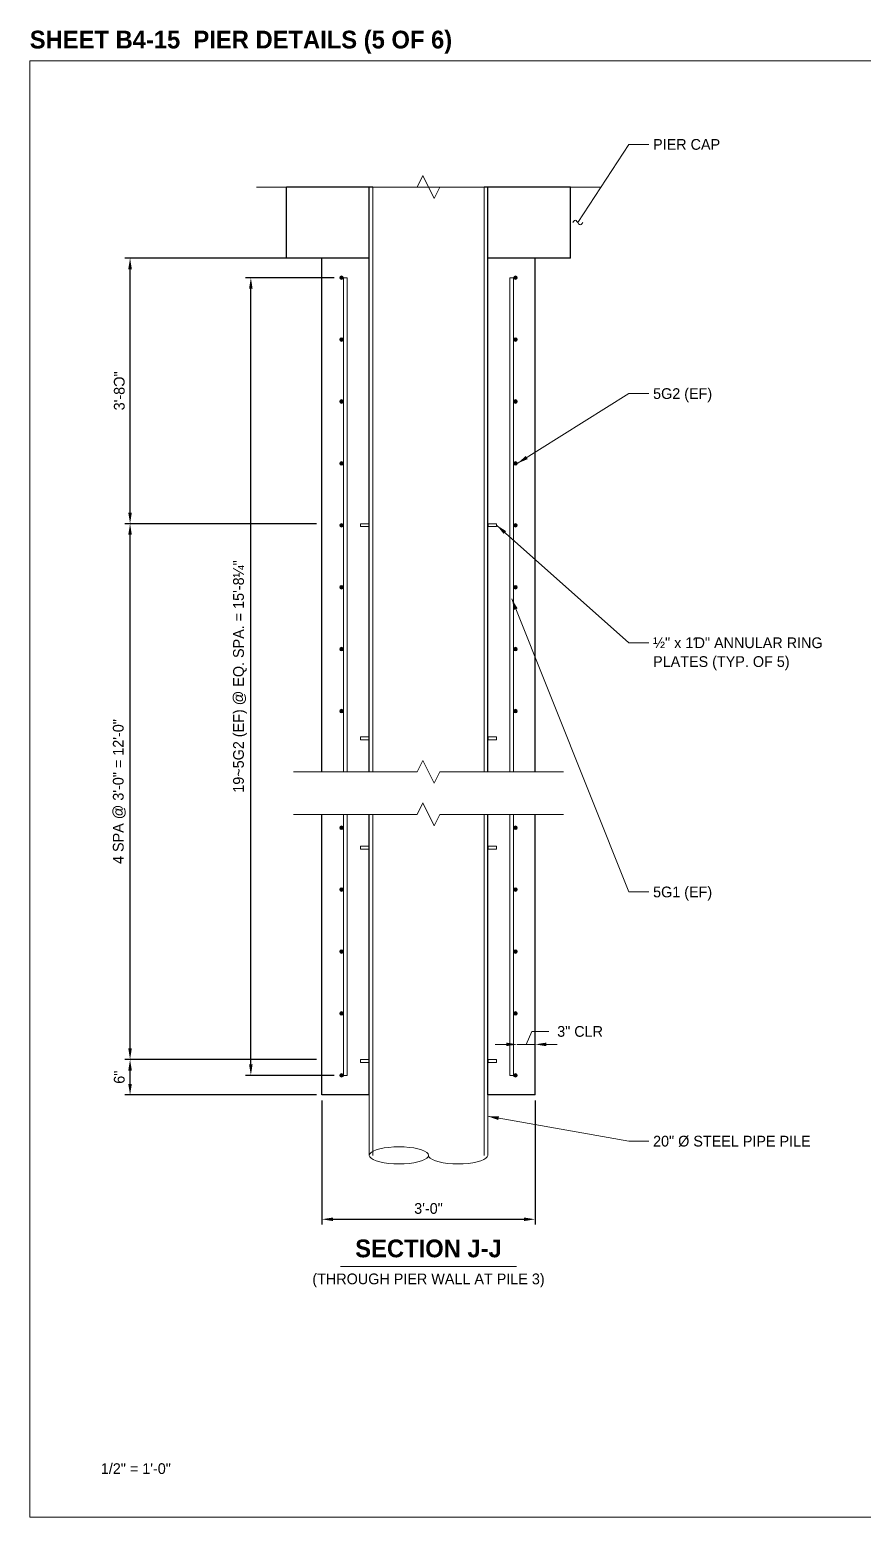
# Model space of a CAD drawing. Extents: x -1 to 861, y -26 to 2.
# Drawn here: x 539 to 550.73, y -19.5 to 1.44 of the extents above; entities that cross this region are included whole.
import ezdxf
from ezdxf.enums import TextEntityAlignment as Align

# ---------------------------------------------------------------- set-up
doc = ezdxf.new("R2010")
doc.units = 21
doc.header["$MEASUREMENT"] = 0
for name, color, linetype, lineweight in [('Border', 7, 'Continuous', 15), ('Dimension', 7, 'Continuous', 9), ('Leader', 7, 'Continuous', 9), ('PileSteel', 30, 'Continuous', 15), ('Rebar', 2, 'Continuous', 15), ('SubStrConc', 3, 'Continuous', 30), ('Symbols', 7, 'Continuous', 15), ('TextStructures', 7, 'Continuous', 9)]:
    doc.layers.add(name, color=color, linetype=linetype, lineweight=lineweight)
doc.styles.add('FDOT Bold (Large)', font='FDOTBold.ttf')
doc.styles.add('FDOT Structures', font='FDOT.ttf')
doc.styles.add('FDOT Structures Annotation', font='FDOT.ttf')
doc.dimstyles.new('FDOT Structures Note-Arrow 1-2', dxfattribs={"dimtxt": 0.1512, "dimasz": 0.1562, "dimexe": 0.0756, "dimexo": 0.0756, "dimgap": 0.0756, "dimtad": 1, "dimdec": 3, "dimlfac": 12, "dimzin": 15, "dimlunit": 4, "dimtxsty": 'FDOT Structures Annotation', "dimcen": 2.5, "dimclrd": 256, "dimclre": 256, "dimclrt": 256, "dimazin": 3, "dimtfac": 0.7, "dimtmove": 0, "dimatfit": 1, "dimtfill": 1, "dimfrac": 1, "dimlwd": -1, "dimlwe": -1})

# ---------------------------------------------------------------- blocks, each defined once
blk = doc.blocks.new('_CLOSEDFILLED')
at = {"layer": 'Dimension'}
blk.add_solid([(-1, 0.16), (0, 0), (-1, -0.16)], dxfattribs=at)
blk = doc.blocks.new('*D303')
at = {"layer": 'Dimension'}
for p, q in [((545.705, -12.844), (545.549, -12.844)), ((545.862, -12.844), (546.112, -12.844)), ((546.268, -12.844), (546.424, -12.844))]:
    blk.add_line(p, q, dxfattribs=at)
at = {"layer": 'Dimension', "xscale": 0.1562, "yscale": 0.1562}
blk.add_blockref('_CLOSEDFILLED', (545.862, -12.844), dxfattribs=at)
at = {"layer": 'Dimension', "xscale": 0.1562, "yscale": 0.1562, "rotation": 180}
blk.add_blockref('_CLOSEDFILLED', (546.112, -12.844), dxfattribs=at)

msp = doc.modelspace()

# ---------------------------------------------------------------- hatches: boundary and pattern name
at = {"layer": 'Rebar'}
h = msp.add_hatch(color=256, dxfattribs=at)
h.dxf.hatch_style = 1
edge = h.paths.add_edge_path()
edge.add_arc((543.387961, -2.051642), 0.026042, 0, 360)
h = msp.add_hatch(color=256, dxfattribs=at)
h.dxf.hatch_style = 1
edge = h.paths.add_edge_path()
edge.add_arc((545.835878, -2.051642), 0.026042, 0, 360)
h = msp.add_hatch(color=256, dxfattribs=at)
h.dxf.hatch_style = 1
edge = h.paths.add_edge_path()
edge.add_arc((543.387961, -2.923112), 0.026042, 0, 360)
h = msp.add_hatch(color=256, dxfattribs=at)
h.dxf.hatch_style = 1
edge = h.paths.add_edge_path()
edge.add_arc((545.835878, -2.923112), 0.026042, 0, 360)
h = msp.add_hatch(color=256, dxfattribs=at)
h.dxf.hatch_style = 1
edge = h.paths.add_edge_path()
edge.add_arc((543.387961, -3.794581), 0.026042, 0, 360)
h = msp.add_hatch(color=256, dxfattribs=at)
h.dxf.hatch_style = 1
edge = h.paths.add_edge_path()
edge.add_arc((545.835878, -3.794581), 0.026042, 0, 360)
h = msp.add_hatch(color=256, dxfattribs=at)
h.dxf.hatch_style = 1
edge = h.paths.add_edge_path()
edge.add_arc((543.387961, -4.666051), 0.026042, 0, 360)
h = msp.add_hatch(color=256, dxfattribs=at)
h.dxf.hatch_style = 1
edge = h.paths.add_edge_path()
edge.add_arc((545.835878, -4.666051), 0.026042, 0, 360)
h = msp.add_hatch(color=256, dxfattribs=at)
h.dxf.hatch_style = 1
edge = h.paths.add_edge_path()
edge.add_arc((543.387961, -5.537521), 0.026042, 0, 360)
h = msp.add_hatch(color=256, dxfattribs=at)
h.dxf.hatch_style = 1
edge = h.paths.add_edge_path()
edge.add_arc((545.835878, -5.537521), 0.026042, 0, 360)
h = msp.add_hatch(color=256, dxfattribs=at)
h.dxf.hatch_style = 1
edge = h.paths.add_edge_path()
edge.add_arc((543.387961, -6.408991), 0.026042, 0, 360)
h = msp.add_hatch(color=256, dxfattribs=at)
h.dxf.hatch_style = 1
edge = h.paths.add_edge_path()
edge.add_arc((545.835878, -6.408991), 0.026042, 0, 360)
h = msp.add_hatch(color=256, dxfattribs=at)
h.dxf.hatch_style = 1
edge = h.paths.add_edge_path()
edge.add_arc((543.387961, -7.280461), 0.026042, 0, 360)
h = msp.add_hatch(color=256, dxfattribs=at)
h.dxf.hatch_style = 1
edge = h.paths.add_edge_path()
edge.add_arc((545.835878, -7.280461), 0.026042, 0, 360)
h = msp.add_hatch(color=256, dxfattribs=at)
h.dxf.hatch_style = 1
edge = h.paths.add_edge_path()
edge.add_arc((543.387961, -8.15193), 0.026042, 0, 360)
h = msp.add_hatch(color=256, dxfattribs=at)
h.dxf.hatch_style = 1
edge = h.paths.add_edge_path()
edge.add_arc((545.835878, -8.15193), 0.026042, 0, 360)
h = msp.add_hatch(color=256, dxfattribs=at)
h.dxf.hatch_style = 1
edge = h.paths.add_edge_path()
edge.add_arc((543.387961, -9.793886), 0.026042, 0, 360)
h = msp.add_hatch(color=256, dxfattribs=at)
h.dxf.hatch_style = 1
edge = h.paths.add_edge_path()
edge.add_arc((545.835878, -9.793886), 0.026042, 0, 360)
h = msp.add_hatch(color=256, dxfattribs=at)
h.dxf.hatch_style = 1
edge = h.paths.add_edge_path()
edge.add_arc((543.387961, -10.665356), 0.026042, 0, 360)
h = msp.add_hatch(color=256, dxfattribs=at)
h.dxf.hatch_style = 1
edge = h.paths.add_edge_path()
edge.add_arc((545.835878, -10.665356), 0.026042, 0, 360)
h = msp.add_hatch(color=256, dxfattribs=at)
h.dxf.hatch_style = 1
edge = h.paths.add_edge_path()
edge.add_arc((543.387961, -11.536826), 0.026042, 0, 360)
h = msp.add_hatch(color=256, dxfattribs=at)
h.dxf.hatch_style = 1
edge = h.paths.add_edge_path()
edge.add_arc((545.835878, -11.536826), 0.026042, 0, 360)
h = msp.add_hatch(color=256, dxfattribs=at)
h.dxf.hatch_style = 1
edge = h.paths.add_edge_path()
edge.add_arc((543.387961, -12.408296), 0.026042, 0, 360)
h = msp.add_hatch(color=256, dxfattribs=at)
h.dxf.hatch_style = 1
edge = h.paths.add_edge_path()
edge.add_arc((545.835878, -12.408296), 0.026042, 0, 360)
h = msp.add_hatch(color=256, dxfattribs=at)
h.dxf.hatch_style = 1
edge = h.paths.add_edge_path()
edge.add_arc((543.387961, -13.279765), 0.026042, 0, 360)
h = msp.add_hatch(color=256, dxfattribs=at)
h.dxf.hatch_style = 1
edge = h.paths.add_edge_path()
edge.add_arc((545.835878, -13.279765), 0.026042, 0, 360)

# ---------------------------------------------------------------- linework, layer by layer
at = {"layer": 'Leader'}
for points in [[(546.712056, -1.2756), (547.432056, -0.1756), (547.712056, -0.1756)], [(546.642056, -1.2756), (546.653723, -1.25985), (546.665389, -1.24832), (546.677056, -1.2441), (546.688723, -1.24832), (546.700389, -1.25985), (546.712056, -1.2756), (546.723723, -1.29135), (546.735389, -1.30288), (546.747056, -1.3071), (546.758723, -1.30288), (546.770389, -1.29135), (546.782056, -1.2756)], [(545.86192, -4.666051), (547.432056, -3.683152), (547.712056, -3.683152)], [(545.570253, -5.534974), (547.432056, -7.190704), (547.712056, -7.190704)], [(545.78379, -6.571849), (547.432056, -10.698255), (547.712056, -10.698255)]]:
    msp.add_lwpolyline(points, dxfattribs=at)
for points in [[(545.86192, -4.666051), (545.980504, -4.561104), (546.008131, -4.605237)], [(545.570253, -5.534974), (545.704274, -5.619321), (545.669673, -5.658228)], [(545.78379, -6.571849), (545.865908, -6.707248), (545.817556, -6.726562)]]:
    msp.add_solid(points, dxfattribs=at)
at = {"layer": 'PileSteel'}
for points in [[(543.778586, -9.005807), (543.778586, -0.7756)], [(545.39317, -0.7756), (544.611912, -0.7756), (543.83067, -0.7756)], [(543.83067, -9.005807), (543.83067, -0.7756)], [(545.39317, -1.006463), (545.39317, -0.7756)], [(545.39317, -9.005807), (545.39317, -0.7756)], [(545.39317, -1.006463), (545.39317, -0.91027), (545.39317, -0.814077), (545.39317, -0.7756)], [(545.445253, -9.005807), (545.445253, -0.7756)], [(545.39317, -2.428366), (545.39317, -1.006463)], [(545.445253, -1.970463), (545.445253, -1.7756)], [(545.445253, -3.170638), (545.445253, -1.970463)], [(545.39317, -2.716944), (545.39317, -2.620751), (545.39317, -2.524558), (545.39317, -2.428366), (545.39317, -2.332173)], [(545.39317, -2.716944), (545.39317, -2.428366)], [(545.445253, -2.716944), (545.445253, -2.620751), (545.445253, -2.524558), (545.445253, -2.428366), (545.445253, -2.332173)], [(545.445253, -2.716944), (545.445253, -2.428366)], [(545.39317, -4.177324), (545.39317, -2.716944)], [(545.445253, -4.177324), (545.445253, -2.716944)], [(545.445253, -3.414216), (545.445253, -3.333024), (545.445253, -3.251831), (545.445253, -3.170638), (545.445253, -3.089446)], [(545.445253, -3.414216), (545.445253, -3.170638)], [(545.445253, -4.646869), (545.445253, -3.414216)], [(545.39317, -4.465902), (545.39317, -4.369709), (545.39317, -4.273516), (545.39317, -4.177324), (545.39317, -4.081131)], [(545.39317, -4.465902), (545.39317, -4.177324)], [(545.445253, -4.465902), (545.445253, -4.369709), (545.445253, -4.273516), (545.445253, -4.177324), (545.445253, -4.081131)], [(545.445253, -4.465902), (545.445253, -4.177324)], [(545.39317, -5.926282), (545.39317, -4.465902)], [(545.445253, -5.926282), (545.445253, -4.465902)], [(545.445253, -4.890447), (545.445253, -4.809255), (545.445253, -4.728062), (545.445253, -4.646869), (545.445253, -4.565676)], [(545.445253, -4.890447), (545.445253, -4.646869)], [(545.445253, -6.1231), (545.445253, -4.890447)], [(543.653586, -5.555807), (543.653586, -5.51414)], [(543.773378, -5.51414), (543.653586, -5.51414)], [(543.773378, -5.555807), (543.653586, -5.555807)], [(543.773378, -5.555807), (543.773378, -5.51414)], [(545.570253, -5.51414), (545.450461, -5.51414)], [(545.450461, -5.555807), (545.450461, -5.51414)], [(545.450461, -5.517719), (545.450461, -5.51464)], [(545.450461, -5.521507), (545.450461, -5.518345)], [(545.450461, -5.525295), (545.450461, -5.522132)], [(545.450461, -5.529082), (545.450461, -5.52592)], [(545.450461, -5.53287), (545.450461, -5.529708)], [(545.450461, -5.536658), (545.450461, -5.533496)], [(545.450461, -5.540446), (545.450461, -5.537284)], [(545.450461, -5.544234), (545.450461, -5.541072)], [(545.450461, -5.548022), (545.450461, -5.54486)], [(545.450461, -5.55181), (545.450461, -5.548648)], [(545.450461, -5.555348), (545.450461, -5.552435)], [(545.570253, -5.555807), (545.450461, -5.555807)], [(545.570253, -5.555807), (545.570253, -5.51414)], [(545.570253, -5.517717), (545.570253, -5.51464)], [(545.570253, -5.521505), (545.570253, -5.518345)], [(545.570253, -5.525293), (545.570253, -5.522132)], [(545.570253, -5.52908), (545.570253, -5.52592)], [(545.570253, -5.532868), (545.570253, -5.529708)], [(545.570253, -5.536656), (545.570253, -5.533496)], [(545.570253, -5.540444), (545.570253, -5.537284)], [(545.570253, -5.544232), (545.570253, -5.541072)], [(545.570253, -5.54802), (545.570253, -5.54486)], [(545.570253, -5.551808), (545.570253, -5.548648)], [(545.570253, -5.555346), (545.570253, -5.552435)], [(545.39317, -6.21486), (545.39317, -6.118667), (545.39317, -6.022475), (545.39317, -5.926282), (545.39317, -5.830089)], [(545.445253, -6.21486), (545.445253, -6.118667), (545.445253, -6.022475), (545.445253, -5.926282), (545.445253, -5.830089)], [(545.39317, -6.21486), (545.39317, -5.926282)], [(545.445253, -6.21486), (545.445253, -5.926282)], [(545.445253, -6.366678), (545.445253, -6.285485), (545.445253, -6.204293), (545.445253, -6.1231), (545.445253, -6.041907)], [(545.39317, -7.67524), (545.39317, -6.21486)], [(545.445253, -6.366678), (545.445253, -6.1231)], [(545.445253, -7.67524), (545.445253, -6.21486)], [(545.445253, -7.599331), (545.445253, -6.366678)], [(545.445253, -7.842909), (545.445253, -7.761716), (545.445253, -7.680524), (545.445253, -7.599331), (545.445253, -7.518138)], [(545.39317, -7.963818), (545.39317, -7.867625), (545.39317, -7.771433), (545.39317, -7.67524), (545.39317, -7.579047)], [(545.39317, -7.963818), (545.39317, -7.67524)], [(545.445253, -7.963818), (545.445253, -7.867625), (545.445253, -7.771433), (545.445253, -7.67524), (545.445253, -7.579047)], [(545.445253, -7.842909), (545.445253, -7.599331)], [(545.445253, -7.963818), (545.445253, -7.67524)], [(545.445253, -9.005807), (545.445253, -7.842909)], [(545.39317, -9.005807), (545.39317, -7.963818)], [(545.445253, -9.005807), (545.445253, -7.963818)], [(543.653586, -8.555807), (543.653586, -8.51414)], [(543.773378, -8.51414), (543.653586, -8.51414)], [(543.773378, -8.555807), (543.653586, -8.555807)], [(543.773378, -8.555807), (543.773378, -8.51414)], [(545.570253, -8.51414), (545.450461, -8.51414)], [(545.450461, -8.555807), (545.450461, -8.51414)], [(545.450461, -8.517719), (545.450461, -8.51464)], [(545.450461, -8.521507), (545.450461, -8.518345)], [(545.450461, -8.525295), (545.450461, -8.522132)], [(545.450461, -8.529082), (545.450461, -8.52592)], [(545.450461, -8.53287), (545.450461, -8.529708)], [(545.450461, -8.536658), (545.450461, -8.533496)], [(545.450461, -8.540446), (545.450461, -8.537284)], [(545.450461, -8.544234), (545.450461, -8.541072)], [(545.450461, -8.548022), (545.450461, -8.54486)], [(545.450461, -8.55181), (545.450461, -8.548648)], [(545.450461, -8.555348), (545.450461, -8.552435)], [(545.570253, -8.555807), (545.450461, -8.555807)], [(545.570253, -8.555807), (545.570253, -8.51414)], [(545.570253, -8.517717), (545.570253, -8.51464)], [(545.570253, -8.521505), (545.570253, -8.518345)], [(545.570253, -8.525293), (545.570253, -8.522132)], [(545.570253, -8.52908), (545.570253, -8.52592)], [(545.570253, -8.532868), (545.570253, -8.529708)], [(545.570253, -8.536656), (545.570253, -8.533496)], [(545.570253, -8.540444), (545.570253, -8.537284)], [(545.570253, -8.544232), (545.570253, -8.541072)], [(545.570253, -8.54802), (545.570253, -8.54486)], [(545.570253, -8.551808), (545.570253, -8.548648)], [(545.570253, -8.555346), (545.570253, -8.552435)], [(543.778586, -14.405807), (543.778586, -9.605807)], [(543.83067, -14.405807), (543.83067, -9.605807)], [(545.39317, -10.21274), (545.39317, -9.605807)], [(545.39317, -14.405807), (545.39317, -9.605807)], [(545.445253, -10.522152), (545.445253, -9.605807)], [(545.445253, -10.21274), (545.445253, -9.605807)], [(545.445253, -14.405807), (545.445253, -9.605807)], [(543.653586, -10.097474), (543.653586, -10.055807)], [(543.773378, -10.055807), (543.653586, -10.055807)], [(543.773378, -10.097474), (543.653586, -10.097474)], [(543.773378, -10.097474), (543.773378, -10.055807)], [(545.39317, -10.501318), (545.39317, -10.405125), (545.39317, -10.308932), (545.39317, -10.21274), (545.39317, -10.116547)], [(545.39317, -10.501318), (545.39317, -10.21274)], [(545.445253, -10.501318), (545.445253, -10.405125), (545.445253, -10.308932), (545.445253, -10.21274), (545.445253, -10.116547)], [(545.445253, -10.501318), (545.445253, -10.21274)], [(545.570253, -10.055807), (545.450461, -10.055807)], [(545.450461, -10.097474), (545.450461, -10.055807)], [(545.450461, -10.059386), (545.450461, -10.056307)], [(545.450461, -10.063174), (545.450461, -10.060012)], [(545.450461, -10.066962), (545.450461, -10.063799)], [(545.450461, -10.070749), (545.450461, -10.067587)], [(545.450461, -10.074537), (545.450461, -10.071375)], [(545.450461, -10.078325), (545.450461, -10.075163)], [(545.450461, -10.082113), (545.450461, -10.078951)], [(545.450461, -10.085901), (545.450461, -10.082739)], [(545.450461, -10.089689), (545.450461, -10.086527)], [(545.450461, -10.093477), (545.450461, -10.090315)], [(545.450461, -10.097015), (545.450461, -10.094102)], [(545.570253, -10.097474), (545.450461, -10.097474)], [(545.570253, -10.097474), (545.570253, -10.055807)], [(545.570253, -10.059384), (545.570253, -10.056307)], [(545.570253, -10.063172), (545.570253, -10.060012)], [(545.570253, -10.06696), (545.570253, -10.063799)], [(545.570253, -10.070747), (545.570253, -10.067587)], [(545.570253, -10.074535), (545.570253, -10.071375)], [(545.570253, -10.078323), (545.570253, -10.075163)], [(545.570253, -10.082111), (545.570253, -10.078951)], [(545.570253, -10.085899), (545.570253, -10.082739)], [(545.570253, -10.089687), (545.570253, -10.086527)], [(545.570253, -10.093475), (545.570253, -10.090315)], [(545.570253, -10.097013), (545.570253, -10.094102)], [(545.39317, -11.961698), (545.39317, -10.501318)], [(545.445253, -11.961698), (545.445253, -10.501318)], [(545.445253, -10.765731), (545.445253, -10.522152)], [(545.445253, -11.998383), (545.445253, -10.765731)], [(545.39317, -12.250276), (545.39317, -12.154083), (545.39317, -12.057891), (545.39317, -11.961698), (545.39317, -11.865505)], [(545.445253, -12.250276), (545.445253, -12.154083), (545.445253, -12.057891), (545.445253, -11.961698), (545.445253, -11.865505)], [(545.445253, -12.241961), (545.445253, -12.160769), (545.445253, -12.079576), (545.445253, -11.998383), (545.445253, -11.917191)], [(545.39317, -12.250276), (545.39317, -11.961698)], [(545.445253, -12.250276), (545.445253, -11.961698)], [(545.445253, -12.241961), (545.445253, -11.998383)], [(545.39317, -13.710656), (545.39317, -12.250276)], [(545.445253, -13.710656), (545.445253, -12.250276)], [(543.653586, -13.097474), (543.653586, -13.055807)], [(543.773378, -13.055807), (543.653586, -13.055807)], [(543.773378, -13.097474), (543.653586, -13.097474)], [(543.773378, -13.097474), (543.773378, -13.055807)], [(545.570253, -13.055807), (545.450461, -13.055807)], [(545.450461, -13.097474), (545.450461, -13.055807)], [(545.450461, -13.059386), (545.450461, -13.056307)], [(545.450461, -13.063174), (545.450461, -13.060012)], [(545.450461, -13.066962), (545.450461, -13.063799)], [(545.450461, -13.070749), (545.450461, -13.067587)], [(545.450461, -13.074537), (545.450461, -13.071375)], [(545.450461, -13.078325), (545.450461, -13.075163)], [(545.450461, -13.082113), (545.450461, -13.078951)], [(545.450461, -13.085901), (545.450461, -13.082739)], [(545.450461, -13.089689), (545.450461, -13.086527)], [(545.450461, -13.093477), (545.450461, -13.090315)], [(545.450461, -13.097015), (545.450461, -13.094102)], [(545.570253, -13.097474), (545.450461, -13.097474)], [(545.570253, -13.097474), (545.570253, -13.055807)], [(545.570253, -13.059384), (545.570253, -13.056307)], [(545.570253, -13.063172), (545.570253, -13.060012)], [(545.570253, -13.06696), (545.570253, -13.063799)], [(545.570253, -13.070747), (545.570253, -13.067587)], [(545.570253, -13.074535), (545.570253, -13.071375)], [(545.570253, -13.078323), (545.570253, -13.075163)], [(545.570253, -13.082111), (545.570253, -13.078951)], [(545.570253, -13.085899), (545.570253, -13.082739)], [(545.570253, -13.089687), (545.570253, -13.086527)], [(545.570253, -13.093475), (545.570253, -13.090315)], [(545.570253, -13.097013), (545.570253, -13.094102)], [(545.445253, -13.555807), (545.445253, -13.539568), (545.445253, -13.458376), (545.445253, -13.377183), (545.445253, -13.29599)], [(545.39317, -13.999234), (545.39317, -13.903042), (545.39317, -13.806849), (545.39317, -13.710656), (545.39317, -13.614463)], [(545.39317, -13.999234), (545.39317, -13.710656)], [(545.445253, -13.999234), (545.445253, -13.903042), (545.445253, -13.806849), (545.445253, -13.710656), (545.445253, -13.614463)], [(545.445253, -13.999234), (545.445253, -13.710656)], [(545.39317, -14.405807), (545.39317, -13.999234)], [(545.445253, -14.405807), (545.445253, -13.999234)], [(544.61192, -14.405807), (544.605589, -14.384969), (544.586791, -14.364765), (544.556097, -14.345807), (544.514438, -14.328672), (544.463081, -14.313882), (544.403586, -14.301884), (544.337761, -14.293044), (544.267606, -14.28763), (544.195253, -14.285807), (544.122899, -14.28763), (544.052744, -14.293044), (543.986919, -14.301884), (543.927425, -14.313882), (543.876068, -14.328672), (543.834409, -14.345807), (543.803714, -14.364765), (543.784916, -14.384969), (543.778586, -14.405807), (543.784916, -14.426645), (543.803714, -14.446849), (543.834409, -14.465807), (543.876068, -14.482942), (543.927425, -14.497732), (543.986919, -14.50973), (544.052744, -14.51857), (544.122899, -14.523984), (544.195253, -14.525807), (544.267606, -14.523984), (544.337761, -14.51857), (544.403586, -14.50973), (544.463081, -14.497732), (544.514438, -14.482942), (544.556097, -14.465807), (544.586791, -14.446849), (544.605589, -14.426645), (544.61192, -14.405807)], [(544.61192, -14.405807), (544.61825, -14.426645), (544.637048, -14.446849), (544.667742, -14.465807), (544.709401, -14.482942), (544.760758, -14.497732), (544.820253, -14.50973), (544.886078, -14.51857), (544.956233, -14.523984), (545.028586, -14.525807), (545.10094, -14.523984), (545.171095, -14.51857), (545.23692, -14.50973), (545.296414, -14.497732), (545.347771, -14.482942), (545.38943, -14.465807), (545.420125, -14.446849), (545.438923, -14.426645), (545.445253, -14.405807)]]:
    msp.add_lwpolyline(points, dxfattribs=at)
at = {"layer": 'Rebar'}
for p, q in [((543.413998, -2.051642), (543.466082, -2.051642)), ((545.757748, -2.051642), (545.809832, -2.051642)), ((543.413998, -13.279765), (543.466082, -13.279765)), ((545.757748, -13.279765), (545.809832, -13.279765))]:
    msp.add_line(p, q, dxfattribs=at)
for points in [[(543.413998, -9.005807), (543.413998, -2.051642)], [(543.466082, -9.005807), (543.466082, -2.051642)], [(545.757748, -9.005807), (545.757748, -2.051642)], [(545.809832, -9.005807), (545.809832, -2.051642)], [(543.413998, -13.279765), (543.413998, -9.605807)], [(543.466082, -13.279765), (543.466082, -9.605807)], [(545.757748, -13.279765), (545.757748, -9.605807)], [(545.809832, -13.279765), (545.809832, -9.605807)]]:
    msp.add_lwpolyline(points, dxfattribs=at)
for centre in [(543.387961, -2.051642), (545.835878, -2.051642), (543.387961, -2.923112), (545.835878, -2.923112), (543.387961, -3.794581), (545.835878, -3.794581), (543.387961, -4.666051), (545.835878, -4.666051), (543.387961, -5.537521), (545.835878, -5.537521), (543.387961, -6.408991), (545.835878, -6.408991), (543.387961, -7.280461), (545.835878, -7.280461), (543.387961, -8.15193), (545.835878, -8.15193), (543.387961, -9.793886), (545.835878, -9.793886), (543.387961, -10.665356), (545.835878, -10.665356), (543.387961, -11.536826), (545.835878, -11.536826), (543.387961, -12.408296), (545.835878, -12.408296), (543.387961, -13.279765), (545.835878, -13.279765)]:
    msp.add_circle(centre, 0.026042, dxfattribs=at)
at = {"layer": 'SubStrConc'}
for points in [[(542.61192, -1.7756), (542.61192, -0.7756)], [(543.778586, -0.7756), (542.61192, -0.7756)], [(543.83067, -0.7756), (543.778586, -0.7756)], [(543.778586, -1.7756), (543.778586, -0.7756)], [(545.445253, -0.7756), (545.39317, -0.7756)], [(545.445253, -1.006463), (545.445253, -0.7756)], [(546.61192, -0.7756), (545.445253, -0.7756)], [(545.445253, -1.7756), (545.445253, -0.7756)], [(545.445253, -0.7876), (545.445253, -0.7756)], [(545.445253, -1.006463), (545.445253, -0.91027), (545.445253, -0.814077), (545.445253, -0.7756)], [(545.445253, -0.7876), (545.445253, -0.7826), (545.445253, -0.7776), (545.445253, -0.7756)], [(545.445253, -0.861509), (545.445253, -0.7876)], [(546.61192, -1.7756), (546.61192, -0.7756)], [(545.445253, -0.876509), (545.445253, -0.871509), (545.445253, -0.866509), (545.445253, -0.861509), (545.445253, -0.856509)], [(545.445253, -0.876509), (545.445253, -0.861509)], [(545.445253, -0.952418), (545.445253, -0.876509)], [(545.445253, -0.967418), (545.445253, -0.962418), (545.445253, -0.957418), (545.445253, -0.952418), (545.445253, -0.947418)], [(545.445253, -0.967418), (545.445253, -0.952418)], [(545.445253, -1.043327), (545.445253, -0.967418)], [(545.445253, -2.428366), (545.445253, -1.006463)], [(545.445253, -1.058327), (545.445253, -1.053327), (545.445253, -1.048327), (545.445253, -1.043327), (545.445253, -1.038327)], [(545.445253, -1.058327), (545.445253, -1.043327)], [(545.445253, -1.134236), (545.445253, -1.058327)], [(545.445253, -1.149236), (545.445253, -1.144236), (545.445253, -1.139236), (545.445253, -1.134236), (545.445253, -1.129236)], [(545.445253, -1.149236), (545.445253, -1.134236)], [(545.445253, -1.225146), (545.445253, -1.149236)], [(545.445253, -1.240146), (545.445253, -1.235146), (545.445253, -1.230146), (545.445253, -1.225146), (545.445253, -1.220146)], [(545.445253, -1.240146), (545.445253, -1.225146)], [(545.445253, -1.316055), (545.445253, -1.240146)], [(545.445253, -1.331055), (545.445253, -1.326055), (545.445253, -1.321055), (545.445253, -1.316055), (545.445253, -1.311055)], [(545.445253, -1.331055), (545.445253, -1.316055)], [(545.445253, -1.406964), (545.445253, -1.331055)], [(545.445253, -1.421964), (545.445253, -1.416964), (545.445253, -1.411964), (545.445253, -1.406964), (545.445253, -1.401964)], [(545.445253, -1.421964), (545.445253, -1.406964)], [(545.445253, -1.497873), (545.445253, -1.421964)], [(545.445253, -1.512873), (545.445253, -1.507873), (545.445253, -1.502873), (545.445253, -1.497873), (545.445253, -1.492873)], [(545.445253, -1.512873), (545.445253, -1.497873)], [(545.445253, -1.588782), (545.445253, -1.512873)], [(545.445253, -1.603782), (545.445253, -1.598782), (545.445253, -1.593782), (545.445253, -1.588782), (545.445253, -1.583782)], [(545.445253, -1.603782), (545.445253, -1.588782)], [(545.445253, -1.679691), (545.445253, -1.603782)], [(545.445253, -1.694691), (545.445253, -1.689691), (545.445253, -1.684691), (545.445253, -1.679691), (545.445253, -1.674691)], [(543.778586, -1.7756), (542.61192, -1.7756)], [(543.111894, -9.005807), (543.111894, -1.7756)], [(543.778586, -1.7756), (543.11192, -1.7756)], [(543.778586, -9.005807), (543.778586, -1.7756)], [(545.445253, -1.694691), (545.445253, -1.679691)], [(545.445253, -1.7646), (545.445253, -1.694691)], [(545.445253, -1.7756), (545.445253, -1.7746), (545.445253, -1.7696), (545.445253, -1.7646), (545.445253, -1.7596)], [(545.445253, -1.7756), (545.445253, -1.7646)], [(546.11192, -1.7756), (545.445253, -1.7756)], [(545.445253, -9.005807), (545.445253, -1.7756)], [(546.61192, -1.7756), (545.445253, -1.7756)], [(545.445253, -1.970463), (545.445253, -1.88927), (545.445253, -1.808077), (545.445253, -1.7756)], [(546.11192, -9.005807), (546.11192, -1.7756)], [(545.445253, -9.005807), (545.445253, -8.994369)], [(543.111894, -13.555807), (543.111894, -9.605807)], [(543.778586, -13.555807), (543.778586, -9.605807)], [(545.445253, -13.555807), (545.445253, -9.605807)], [(546.11192, -13.555807), (546.11192, -9.605807)], [(545.445253, -10.765731), (545.445253, -10.684538), (545.445253, -10.603345), (545.445253, -10.522152), (545.445253, -10.44096)], [(545.445253, -13.377183), (545.445253, -12.241961)], [(545.445253, -13.555807), (545.445253, -13.377183)], [(543.778586, -13.555807), (543.11192, -13.555807)], [(546.11192, -13.555807), (545.445253, -13.555807)]]:
    msp.add_lwpolyline(points, dxfattribs=at)
at = {"layer": 'Symbols'}
for points in [[(542.19167, -0.7756), (544.451868, -0.7756), (544.531868, -0.6156), (544.691868, -0.9356), (544.771868, -0.7756), (547.032066, -0.7756)], [(542.71168, -9.005807), (544.451868, -9.005807), (544.531868, -8.845807), (544.691868, -9.165807), (544.771868, -9.005807), (546.512056, -9.005807)], [(542.71168, -9.605807), (544.451868, -9.605807), (544.531868, -9.445807), (544.691868, -9.765807), (544.771868, -9.605807), (546.512056, -9.605807)]]:
    msp.add_lwpolyline(points, dxfattribs=at)
at = {"layer": 'TextStructures'}
msp.add_line((543.371832, -15.970817), (545.851904, -15.970817), dxfattribs=at)

# ---------------------------------------------------------------- texts
at = {"layer": 'Border', "style": 'FDOT Bold (Large)'}
msp.add_text('SHEET B4-15  PIER DETAILS (5 OF 6)', height=0.250008, dxfattribs=at).set_placement((539, 1.100003), align=Align.BOTTOM_LEFT)
at = {"layer": 'Border', "style": 'FDOT Structures'}
msp.add_text('1/2" = 1\'-0"', height=0.1512, dxfattribs=at).set_placement((540, -18.74), align=Align.TOP_LEFT)
at = {"layer": 'TextStructures', "style": 'FDOT Structures'}
for s, p in [('PIER CAP', (547.772536, -0.1756)), ('5G2 (EF)', (547.772536, -3.683152)), ('5G1 (EF)', (547.772536, -10.698255)), ('20" Ø STEEL PIPE PILE', (547.772536, -14.205807))]:
    msp.add_text(s, height=0.1512, dxfattribs=at).set_placement(p, align=Align.MIDDLE_LEFT)
at = {"layer": 'TextStructures'}
for s, height, style, p in [('SECTION J-J', 0.250008, 'FDOT Bold (Large)', (544.611868, -15.915815)), ('(THROUGH PIER WALL AT PILE 3)', 0.1512, 'FDOT Structures', (544.611868, -16.265657))]:
    msp.add_text(s, height=height, dxfattribs=dict(at, style=style)).set_placement(p, align=Align.BOTTOM_CENTER)
at = {"layer": 'TextStructures', "insert": (547.772536, -7.115104), "char_height": 0.1512, "attachment_point": 1, "line_spacing_factor": 1.05, "style": 'FDOT Structures'}
msp.add_mtext('½" x 1Ɗ" ANNULAR RING\\PPLATES (TYP. OF 5)', dxfattribs=at)

# ---------------------------------------------------------------- dimensions: what is measured, and where the dimension line sits
at = {"layer": 'Dimension'}
dim = msp.add_linear_dim(base=(545.86163, -12.844031), p1=(545.86163, -12.844031), p2=(546.112056, -12.844031), text=' ', dimstyle='FDOT Structures Note-Arrow 1-2', dxfattribs=at)
dim.commit()
dim.dimension.update_dxf_attribs({"geometry": '*D303', "text_midpoint": (545.986843, -12.844031)})

# ---------------------------------------------------------------- next in the draw order: texts
at = {"layer": 'Dimension', "insert": (546.74539, -12.662591), "char_height": 0.1512, "attachment_point": 5, "line_spacing_factor": 1.05, "style": 'FDOT Structures Annotation', "bg_fill": 3, "box_fill_scale": 1.1, "bg_fill_color": 0}
msp.add_mtext('3" CLR', dxfattribs=at)

# ---------------------------------------------------------------- next in the draw order: dimensions: what is measured, and where the dimension line sits
at = {"layer": 'Dimension'}
msp.add_linear_dim(base=(542.11168, -13.279765), p1=(543.361546, -13.279765), p2=(543.361546, -2.051642), angle=90, text='19~5G2 (EF) @ EQ. SPA. = 15\'-8¼"', dimstyle='FDOT Structures Note-Arrow 1-2', dxfattribs=at).render()

# ---------------------------------------------------------------- next in the draw order: linework, layer by layer
msp.add_lwpolyline([(546.305096, -12.662591), (546.065096, -12.662591), (545.986843, -12.844031)], dxfattribs=at)

# ---------------------------------------------------------------- next in the draw order: dimensions: what is measured, and where the dimension line sits
msp.add_linear_dim(base=(540.41168, -13.555807), p1=(543.11168, -13.555807), p2=(543.11168, -13.055807), angle=90, text='6"', dimstyle='FDOT Structures Note-Arrow 1-2', dxfattribs=at).render()

# ---------------------------------------------------------------- next in the draw order: dimensions: what is measured, and where the dimension line sits
msp.add_linear_dim(base=(540.41168, -13.055807), p1=(543.11168, -13.055807), p2=(543.11168, -5.51414), angle=90, text='4 SPA @ 3\'-0" = 12\'-0"', dimstyle='FDOT Structures Note-Arrow 1-2', dxfattribs=at).render()
msp.add_linear_dim(base=(543.11168, -15.305807), p1=(543.11168, -13.555807), p2=(546.112056, -13.555807), text='3\'-0"', dimstyle='FDOT Structures Note-Arrow 1-2', dxfattribs=at).render()

# ---------------------------------------------------------------- next in the draw order: linework, layer by layer
at = {"layer": 'Leader'}
msp.add_lwpolyline([(545.445253, -13.855807), (547.432056, -14.205807), (547.712056, -14.205807)], dxfattribs=at)
msp.add_solid([(545.445253, -13.855807), (545.603601, -13.857268), (545.594568, -13.908545)], dxfattribs=at)

# ---------------------------------------------------------------- next in the draw order: dimensions: what is measured, and where the dimension line sits
at = {"layer": 'Dimension'}
msp.add_linear_dim(base=(540.41168, -5.51414), p1=(543.11168, -5.51414), p2=(543.11168, -1.7756), angle=90, text='3\'-8Ɔ"', dimstyle='FDOT Structures Note-Arrow 1-2', dxfattribs=at).render()

# ---------------------------------------------------------------- next in the draw order: linework, layer by layer
at = {"layer": 'Border'}
msp.add_lwpolyline([(539, -19.5), (562.460573, -19.5), (562.460573, 1), (539, 1)], close=True, dxfattribs=at)

doc.saveas('drawing.dxf')
